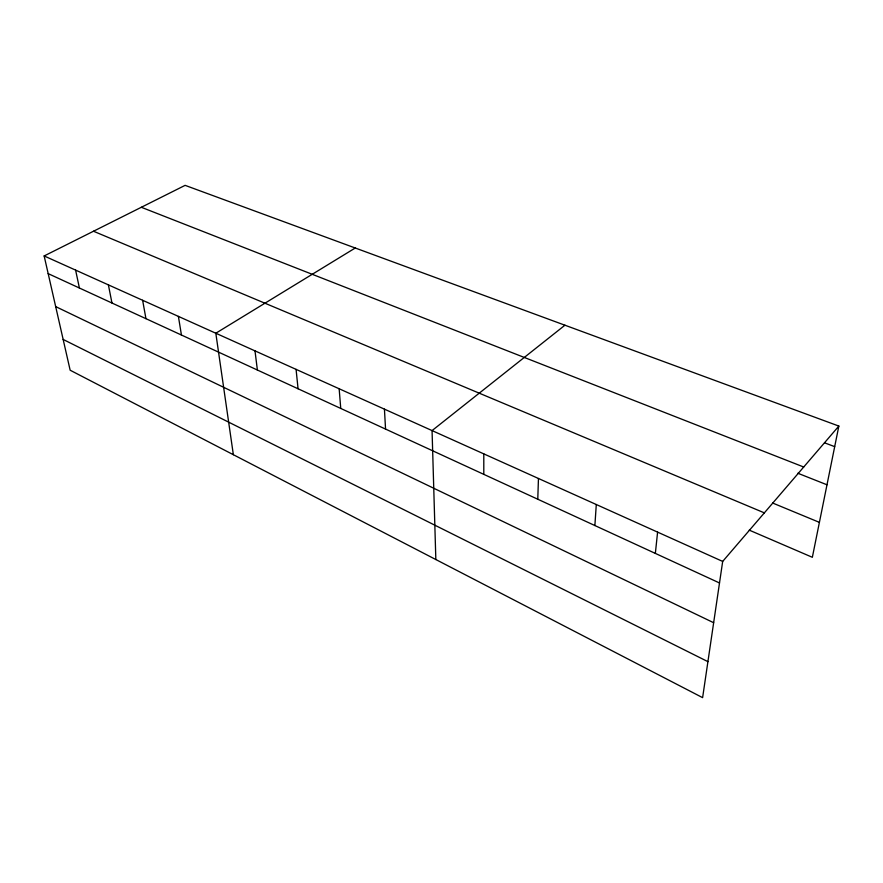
<?xml version="1.0" encoding="UTF-8"?>
<svg xmlns="http://www.w3.org/2000/svg" width="883" height="883" viewBox="0 0 883 883"><rect width="100%" height="100%" fill="white"/><g stroke="black" fill="none" stroke-linecap="round" stroke-linejoin="round"><path stroke-width="1.32" d="M483.796 474.359L483.796 453.884M537.78 499.237L538.453 478.487M594.877 525.54L596.29 504.524M655.352 553.409L657.592 532.129M838.85 426.07L722.68 561.422L702.614 697.647L70.154 370.22L44.15 255.949L185.11 185.353L838.85 426.07L812.349 557.294L749.27 530.142M564.932 325.209L432.063 430.595L435.838 559.535M355.253 248.002L215.816 333.233L233.355 454.712M824.512 442.802L834.689 446.643M141.335 207.284L803.707 467.008M797.835 473.244L826.996 484.789M772.647 503.023L819.402 522.372M93.488 231.236L764.358 512.868M44.15 255.949L722.68 561.422M48.168 273.62L719.502 582.968M55.684 306.611L713.652 622.714M63.146 339.436L707.923 661.654M75.596 270.099L79.404 288.013M108.388 284.867L111.964 303.012M142.627 300.286L145.949 318.675M178.399 316.39L181.434 335.032M254.999 350.871L257.383 370.021M296.07 369.359L298.068 388.774M339.16 388.763L340.739 408.432M384.436 409.149L385.551 429.083"/></g></svg>
